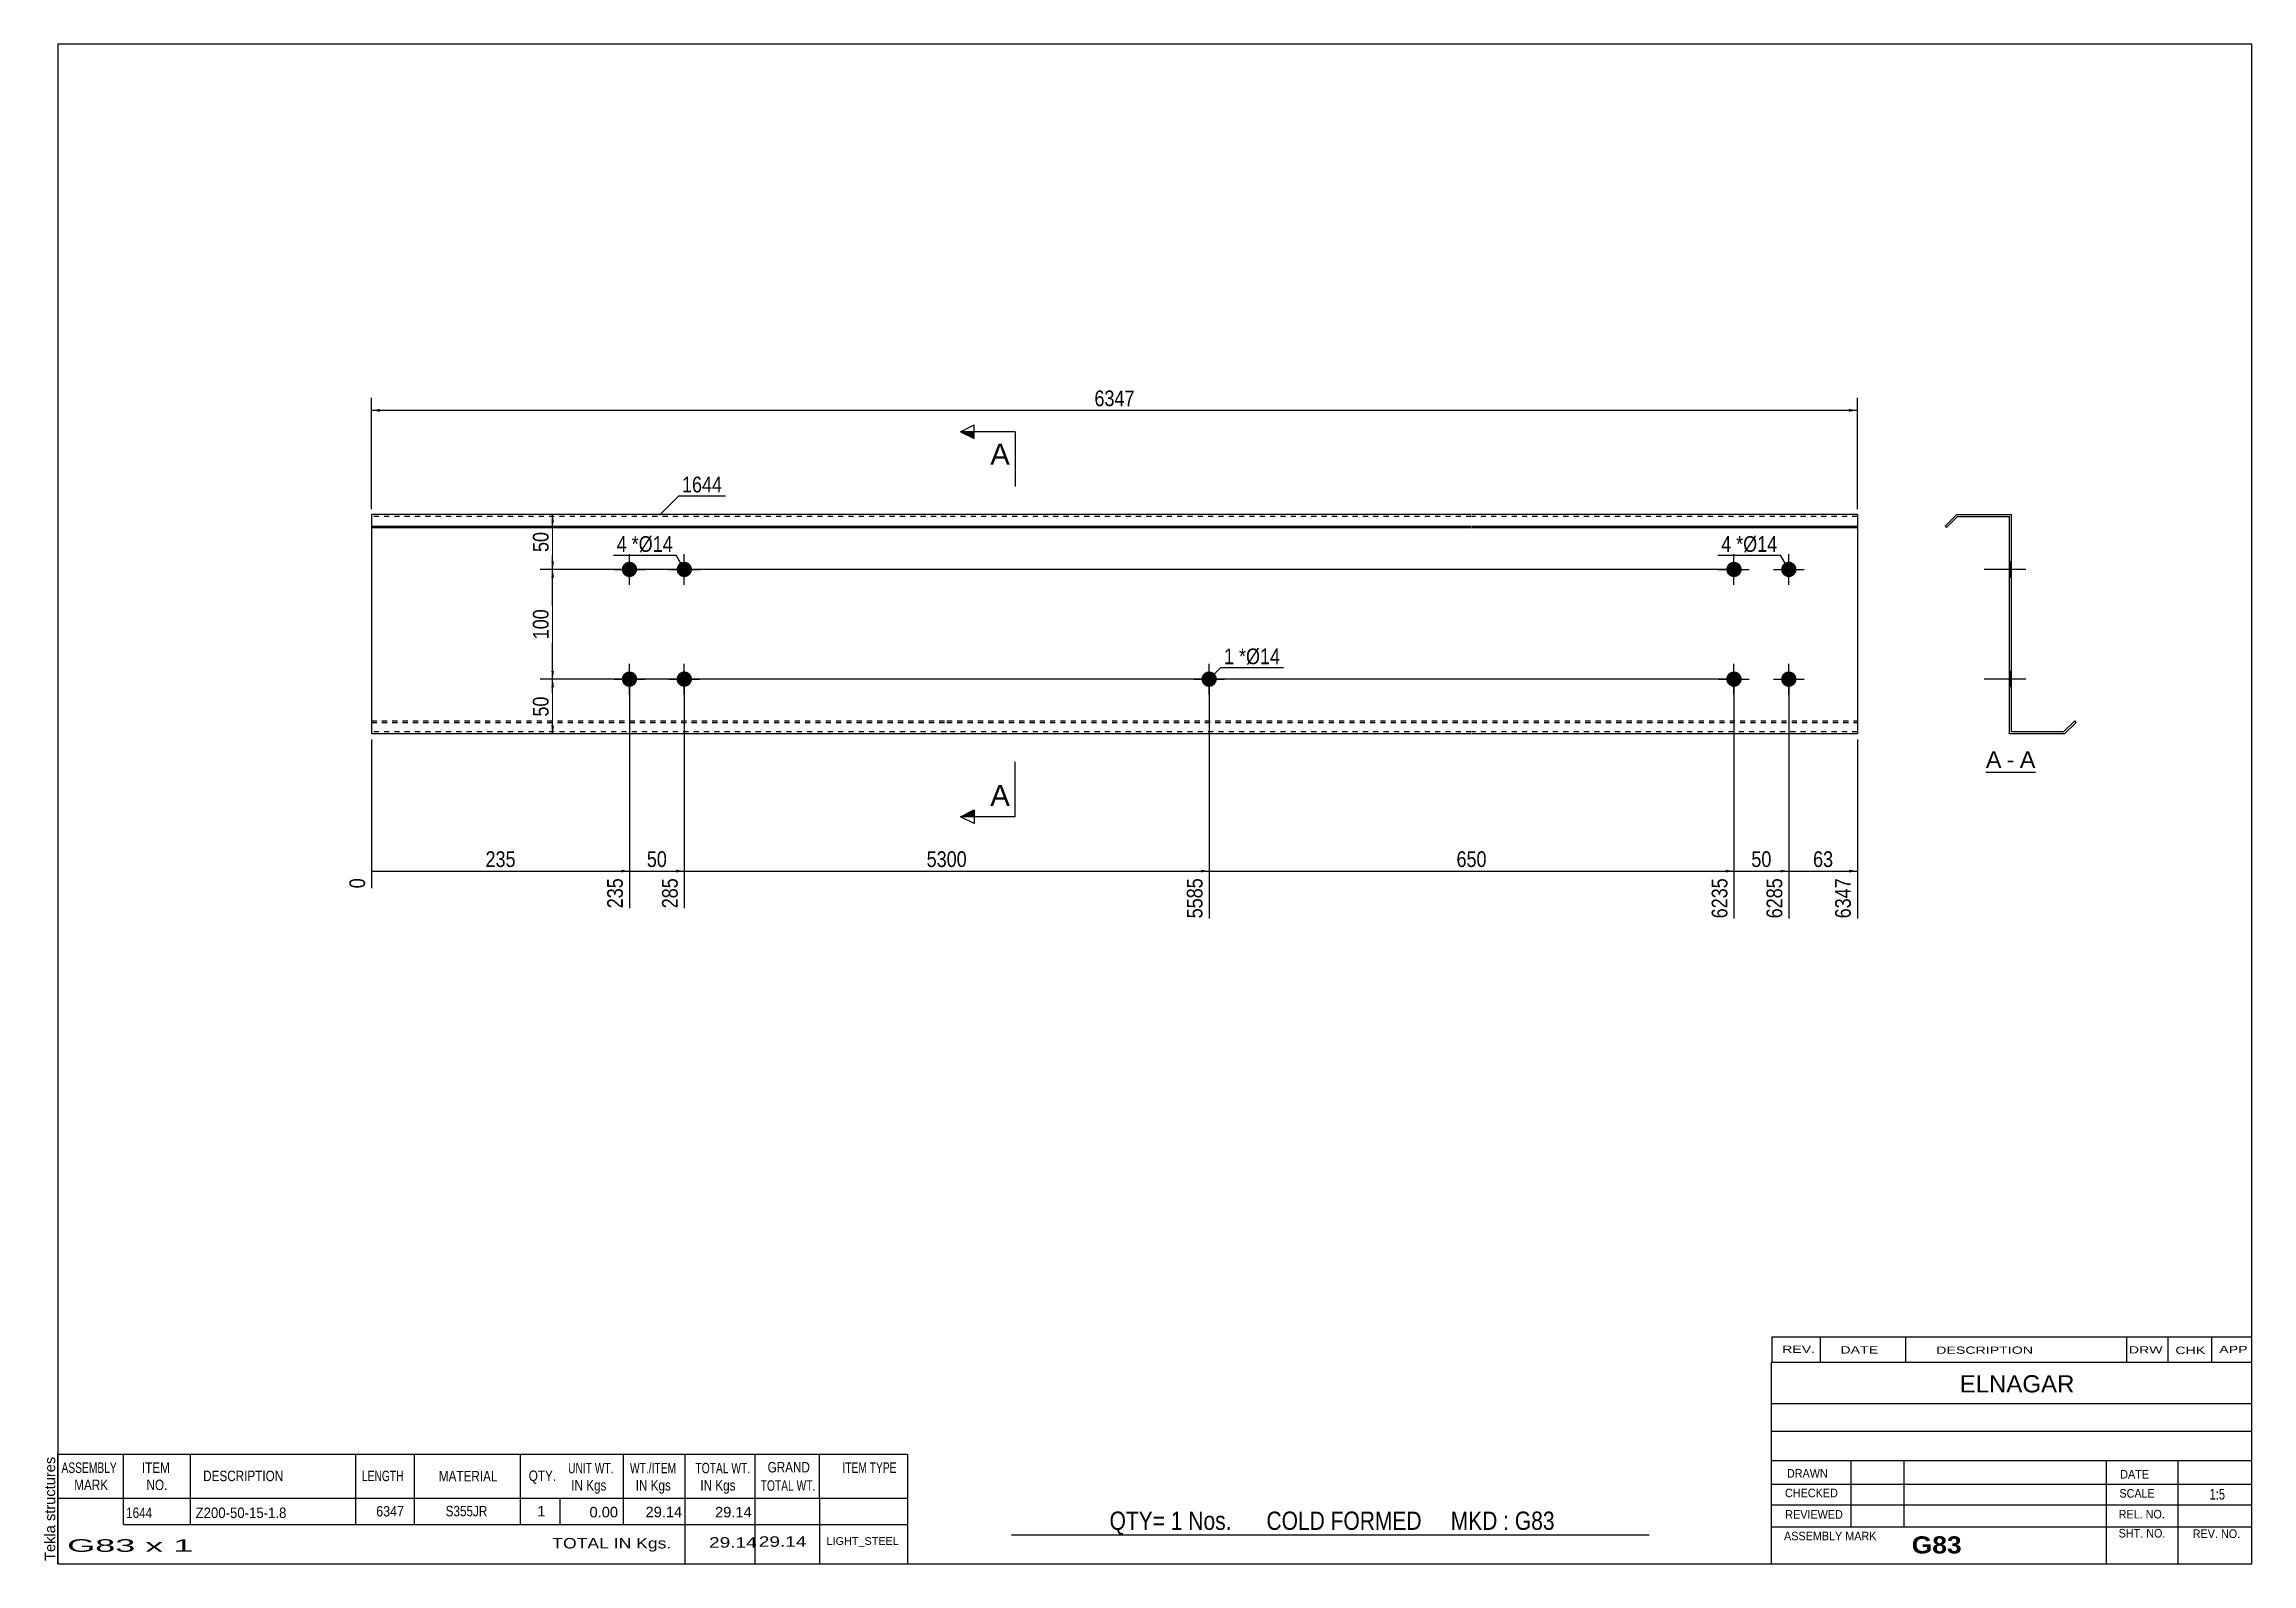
# Model space of a CAD drawing. Header units: millimetres. Extents: x -60 to 343, y -171 to 106.
import ezdxf

# ---------------------------------------------------------------- set-up
doc = ezdxf.new("R2010")
doc.units = ezdxf.units.MM
doc.linetypes.add('DXK_LINE_DOT1', pattern=[1.8814, 0.9407, -0.9407])
doc.styles.add('Arial', font='ARIAL.TTF', dxfattribs={"height": 0.2})
doc.styles.add('Arial Bold', font='ARIALBD.TTF', dxfattribs={"height": 0.2})
doc.styles.add('Arial Narrow', font='ARIALN.TTF', dxfattribs={"height": 0.2})

# ---------------------------------------------------------------- blocks, each defined once
blk = doc.blocks.new('Unknown-629093292-1480')
at = {"color": 5, "linetype": 'Continuous'}
for p, q in [((342.8, 105.75), (-57.2, 105.75)), ((-57.2, 105.75), (-57.2, -171.25)), ((342.8, -171.25), (342.8, 105.75)), ((-57.2, -171.25), (342.8, -171.25))]:
    blk.add_line(p, q, dxfattribs=at)
at = {"color": 174, "linetype": 'Continuous', "style": 'Arial'}
blk.add_text('Tekla structures', height=1.9102, rotation=90, dxfattribs=at).set_placement((-57.7, -170.75))
blk = doc.blocks.new('Unknown-629093292-12 - 1226')
at = {"color": 7, "linetype": 'Continuous'}
blk.add_line((294.3, -26.95), (303.33, -26.95), dxfattribs=at)
at = {"color": 0, "linetype": 'Continuous'}
blk.add_wipeout([(297.15, -26.2), (297.15, -23), (294.3, -23), (294.3, -26.2)], dxfattribs=at)
blk.add_wipeout([(299.53, -26.2), (299.53, -23), (298.11, -23), (298.11, -26.2)], dxfattribs=at)
at = {"color": 96, "linetype": 'Continuous', "style": 'Arial'}
blk.add_text('A', height=3.06, dxfattribs=at).set_placement((294.3, -26.2))
at = {"color": 0, "linetype": 'Continuous'}
blk.add_wipeout([(303.33, -26.2), (303.33, -23), (300.49, -23), (300.49, -26.2)], dxfattribs=at)
at = {"color": 96, "linetype": 'Continuous', "style": 'Arial'}
for s, p in [('A', (300.49, -26.2)), ('-', (298.11, -26.2))]:
    blk.add_text(s, height=3.06, dxfattribs=at).set_placement(p)
blk = doc.blocks.new('Part-629093292-1218 - 1203')
at = {"color": 2, "linetype": 'Continuous'}
for p, q in [((0, 20), (0, -20)), ((104.79, 20), (0, 20)), ((0, 17.88), (104.79, 17.88)), ((0, 17.62), (104.79, 17.62)), ((200.48, 20), (104.89, 20)), ((104.89, 17.88), (200.48, 17.88)), ((104.89, 17.62), (200.48, 17.62)), ((270.88, 20), (200.58, 20)), ((200.58, 17.88), (270.88, 17.88)), ((200.58, 17.62), (270.88, 17.62)), ((270.88, 20), (270.88, -20)), ((104.79, -20), (0, -20)), ((200.48, -20), (104.89, -20)), ((270.88, -20), (200.58, -20))]:
    blk.add_line(p, q, dxfattribs=at)
at = {"color": 7, "linetype": 'DXK_LINE_DOT1'}
for p, q in [((104.79, 19.64), (0, 19.64)), ((200.48, 19.64), (104.89, 19.64)), ((270.88, 19.64), (200.58, 19.64)), ((0, -17.62), (104.79, -17.62)), ((0, -17.88), (104.79, -17.88)), ((104.79, -19.64), (0, -19.64)), ((104.89, -17.62), (200.48, -17.62)), ((104.89, -17.88), (200.48, -17.88)), ((200.48, -19.64), (104.89, -19.64)), ((200.58, -17.62), (270.88, -17.62)), ((200.58, -17.88), (270.88, -17.88)), ((270.88, -19.64), (200.58, -19.64))]:
    blk.add_line(p, q, dxfattribs=at)
blk = doc.blocks.new('Bolt-629093292-1219 - 1203')
at = {"linetype": 'Continuous'}
for points in [[(246.98, 10, -1), (249.78, 10, -1)], [(256.98, 10, -1), (259.78, 10, -1)], [(246.98, -10, -1), (249.78, -10, -1)], [(256.98, -10, -1), (259.78, -10, -1)]]:
    blk.add_hatch(color=3, dxfattribs=at).paths.add_polyline_path(points)
at = {"color": 3, "linetype": 'Continuous'}
for p, q in [((248.38, 7.2), (248.38, 12.8)), ((258.38, 7.2), (258.38, 12.8)), ((245.58, 10), (251.18, 10)), ((255.58, 10), (261.18, 10)), ((248.38, -12.8), (248.38, -7.2)), ((258.38, -12.8), (258.38, -7.2)), ((245.58, -10), (251.18, -10)), ((255.58, -10), (261.18, -10))]:
    blk.add_line(p, q, dxfattribs=at)
blk = doc.blocks.new('Bolt-629093292-1220 - 1203')
at = {"linetype": 'Continuous'}
blk.add_hatch(color=3, dxfattribs=at).paths.add_polyline_path([(151.29, -10, -1), (154.09, -10, -1)])
at = {"color": 3, "linetype": 'Continuous'}
for p, q in [((152.69, -12.8), (152.69, -7.2)), ((149.89, -10), (155.49, -10))]:
    blk.add_line(p, q, dxfattribs=at)
blk = doc.blocks.new('Bolt-629093292-1221 - 1203')
at = {"linetype": 'Continuous'}
for points in [[(45.6, 10, -1), (48.4, 10, -1)], [(55.6, 10, -1), (58.4, 10, -1)], [(45.6, -10, -1), (48.4, -10, -1)], [(55.6, -10, -1), (58.4, -10, -1)]]:
    blk.add_hatch(color=3, dxfattribs=at).paths.add_polyline_path(points)
at = {"color": 3, "linetype": 'Continuous'}
for p, q in [((47, 7.2), (47, 12.8)), ((57, 7.2), (57, 12.8)), ((44.2, 10), (49.8, 10)), ((54.2, 10), (59.8, 10)), ((47, -12.8), (47, -7.2)), ((57, -12.8), (57, -7.2)), ((44.2, -10), (49.8, -10)), ((54.2, -10), (59.8, -10))]:
    blk.add_line(p, q, dxfattribs=at)
blk = doc.blocks.new('Part-629093292-1228 - 1226')
at = {"color": 2, "linetype": 'Continuous'}
for p, q in [((289, 20), (286.88, 17.88)), ((286.88, 17.88), (287.13, 17.62)), ((287.13, 17.62), (289.15, 19.64)), ((289, 20), (299, 20)), ((289.15, 19.64), (298.64, 19.64)), ((298.64, -20), (298.64, 19.64)), ((299, -19.64), (299, 20)), ((308.64, -20), (298.64, -20)), ((308.49, -19.64), (299, -19.64)), ((308.49, -19.64), (310.5, -17.62)), ((308.64, -20), (310.76, -17.88)), ((310.76, -17.88), (310.5, -17.62))]:
    blk.add_line(p, q, dxfattribs=at)
blk = doc.blocks.new('Bolt-629093292-1229 - 1226')
at = {"linetype": 'Continuous'}
for points in [[(298.64, 11.4), (298.64, 8.6), (299, 8.6), (299, 11.4)], [(298.64, 11.4), (298.64, 8.6), (299, 8.6), (299, 11.4)], [(298.64, -8.6), (298.64, -11.4), (299, -11.4), (299, -8.6)], [(298.64, -8.6), (298.64, -11.4), (299, -11.4), (299, -8.6)]]:
    blk.add_hatch(color=3, dxfattribs=at).paths.add_polyline_path(points)
at = {"color": 3, "linetype": 'Continuous'}
for p, q in [((301.6, 10), (294, 10)), ((301.6, 10), (294, 10)), ((299, 11.4), (298.64, 11.4)), ((299, 11.4), (298.64, 11.4)), ((299, 8.6), (298.64, 8.6)), ((299, 8.6), (298.64, 8.6)), ((301.6, -10), (294, -10)), ((301.6, -10), (294, -10)), ((299, -8.6), (298.64, -8.6)), ((299, -8.6), (298.64, -8.6)), ((299, -11.4), (298.64, -11.4)), ((299, -11.4), (298.64, -11.4))]:
    blk.add_line(p, q, dxfattribs=at)
blk = doc.blocks.new('Bolt-629093292-1230 - 1226')
at = {"linetype": 'Continuous'}
blk.add_hatch(color=3, dxfattribs=at).paths.add_polyline_path([(298.64, -8.6), (298.64, -11.4), (299, -11.4), (299, -8.6)])
at = {"color": 3, "linetype": 'Continuous'}
for p, q in [((300.6, -10), (294, -10)), ((299, -8.6), (298.64, -8.6)), ((299, -11.4), (298.64, -11.4))]:
    blk.add_line(p, q, dxfattribs=at)
blk = doc.blocks.new('Bolt-629093292-1231 - 1226')
at = {"linetype": 'Continuous'}
for points in [[(298.64, 11.4), (298.64, 8.6), (299, 8.6), (299, 11.4)], [(298.64, 11.4), (298.64, 8.6), (299, 8.6), (299, 11.4)], [(298.64, -8.6), (298.64, -11.4), (299, -11.4), (299, -8.6)], [(298.64, -8.6), (298.64, -11.4), (299, -11.4), (299, -8.6)]]:
    blk.add_hatch(color=3, dxfattribs=at).paths.add_polyline_path(points)
at = {"color": 3, "linetype": 'Continuous'}
for p, q in [((301.6, 10), (294, 10)), ((301.6, 10), (294, 10)), ((299, 11.4), (298.64, 11.4)), ((299, 11.4), (298.64, 11.4)), ((299, 8.6), (298.64, 8.6)), ((299, 8.6), (298.64, 8.6)), ((301.6, -10), (294, -10)), ((301.6, -10), (294, -10)), ((299, -8.6), (298.64, -8.6)), ((299, -8.6), (298.64, -8.6)), ((299, -11.4), (298.64, -11.4)), ((299, -11.4), (298.64, -11.4))]:
    blk.add_line(p, q, dxfattribs=at)
blk = doc.blocks.new('StraightDimension-629093292-1239 - 1203')
at = {"linetype": 'Continuous'}
blk.add_hatch(color=7, dxfattribs=at).paths.add_polyline_path([(269.38, -44.75), (270.88, -45), (269.38, -45.25)])
at = {"color": 7, "linetype": 'Continuous'}
for p, q in [((258.38, -11), (258.38, -53.61)), ((270.88, -21), (270.88, -53.61)), ((258.38, -45), (270.88, -45))]:
    blk.add_line(p, q, dxfattribs=at)
at = {"color": 0}
blk.add_wipeout([(267.05, -44.85), (267.05, -40.65), (262.2, -40.65), (262.2, -44.85)], dxfattribs=at)
at = {"color": 0, "linetype": 'Continuous'}
blk.add_wipeout([(270.28, -45.7), (266.08, -45.7), (266.08, -54.21), (270.28, -54.21)], dxfattribs=at)
at = {"color": 3, "style": 'Arial Narrow'}
blk.add_text('63', height=2.863, dxfattribs=at).set_placement((262.8, -44.25))
at = {"color": 3, "linetype": 'Continuous', "style": 'Arial Narrow'}
blk.add_text('6347', height=2.863, rotation=90.0002, dxfattribs=at).set_placement((269.68, -53.61))
blk = doc.blocks.new('StraightDimension-629093292-1240 - 1203')
at = {"linetype": 'Continuous'}
blk.add_hatch(color=7, dxfattribs=at).paths.add_polyline_path([(256.88, -44.75), (258.38, -45), (256.88, -45.25)])
at = {"color": 7, "linetype": 'Continuous'}
for p, q in [((248.38, -11), (248.38, -53.61)), ((258.38, -11), (258.38, -53.61)), ((248.38, -45), (258.38, -45))]:
    blk.add_line(p, q, dxfattribs=at)
at = {"color": 0}
blk.add_wipeout([(255.8, -44.85), (255.8, -40.65), (250.95, -40.65), (250.95, -44.85)], dxfattribs=at)
at = {"color": 0, "linetype": 'Continuous'}
blk.add_wipeout([(257.78, -45.7), (253.58, -45.7), (253.58, -54.21), (257.78, -54.21)], dxfattribs=at)
at = {"color": 3, "style": 'Arial Narrow'}
blk.add_text('50', height=2.863, dxfattribs=at).set_placement((251.55, -44.25))
at = {"color": 3, "linetype": 'Continuous', "style": 'Arial Narrow'}
blk.add_text('6285', height=2.863, rotation=90.0002, dxfattribs=at).set_placement((257.18, -53.61))
blk = doc.blocks.new('StraightDimension-629093292-1241 - 1203')
at = {"linetype": 'Continuous'}
blk.add_hatch(color=7, dxfattribs=at).paths.add_polyline_path([(246.88, -44.75), (248.38, -45), (246.88, -45.25)])
at = {"color": 7, "linetype": 'Continuous'}
for p, q in [((152.69, -11), (152.69, -53.61)), ((248.38, -11), (248.38, -53.61)), ((152.69, -45), (248.38, -45))]:
    blk.add_line(p, q, dxfattribs=at)
at = {"color": 0}
blk.add_wipeout([(203.87, -44.85), (203.87, -40.65), (197.19, -40.65), (197.19, -44.85)], dxfattribs=at)
at = {"color": 0, "linetype": 'Continuous'}
blk.add_wipeout([(247.78, -45.7), (243.58, -45.7), (243.58, -54.21), (247.78, -54.21)], dxfattribs=at)
at = {"color": 3, "style": 'Arial Narrow'}
blk.add_text('650', height=2.863, dxfattribs=at).set_placement((197.79, -44.25))
at = {"color": 3, "linetype": 'Continuous', "style": 'Arial Narrow'}
blk.add_text('6235', height=2.863, rotation=90.0002, dxfattribs=at).set_placement((247.18, -53.61))
blk = doc.blocks.new('StraightDimension-629093292-1242 - 1203')
at = {"linetype": 'Continuous'}
blk.add_hatch(color=7, dxfattribs=at).paths.add_polyline_path([(151.19, -44.75), (152.69, -45), (151.19, -45.25)])
at = {"color": 7, "linetype": 'Continuous'}
for p, q in [((57, -11), (57, -51.78)), ((152.69, -11), (152.69, -53.61)), ((57, -45), (152.69, -45))]:
    blk.add_line(p, q, dxfattribs=at)
at = {"color": 0}
blk.add_wipeout([(109.1, -44.85), (109.1, -40.65), (100.59, -40.65), (100.59, -44.85)], dxfattribs=at)
at = {"color": 0, "linetype": 'Continuous'}
blk.add_wipeout([(152.09, -45.7), (147.89, -45.7), (147.89, -54.21), (152.09, -54.21)], dxfattribs=at)
at = {"color": 3, "style": 'Arial Narrow'}
blk.add_text('5300', height=2.863, dxfattribs=at).set_placement((101.19, -44.25))
at = {"color": 3, "linetype": 'Continuous', "style": 'Arial Narrow'}
blk.add_text('5585', height=2.863, rotation=90.0002, dxfattribs=at).set_placement((151.49, -53.61))
blk = doc.blocks.new('StraightDimension-629093292-1243 - 1203')
at = {"linetype": 'Continuous'}
blk.add_hatch(color=7, dxfattribs=at).paths.add_polyline_path([(55.5, -44.75), (57, -45), (55.5, -45.25)])
at = {"color": 7, "linetype": 'Continuous'}
for p, q in [((47, -11), (47, -51.78)), ((57, -11), (57, -51.78)), ((47, -45), (57, -45))]:
    blk.add_line(p, q, dxfattribs=at)
at = {"color": 0}
blk.add_wipeout([(54.43, -44.85), (54.43, -40.65), (49.57, -40.65), (49.57, -44.85)], dxfattribs=at)
at = {"color": 0, "linetype": 'Continuous'}
blk.add_wipeout([(56.4, -45.7), (52.2, -45.7), (52.2, -52.38), (56.4, -52.38)], dxfattribs=at)
at = {"color": 3, "style": 'Arial Narrow'}
blk.add_text('50', height=2.863, dxfattribs=at).set_placement((50.17, -44.25))
at = {"color": 3, "linetype": 'Continuous', "style": 'Arial Narrow'}
blk.add_text('285', height=2.863, rotation=90.0002, dxfattribs=at).set_placement((55.8, -51.78))
blk = doc.blocks.new('StraightDimension-629093292-1244 - 1203')
at = {"linetype": 'Continuous'}
blk.add_hatch(color=7, dxfattribs=at).paths.add_polyline_path([(45.5, -44.75), (47, -45), (45.5, -45.25)])
at = {"color": 7, "linetype": 'Continuous'}
for p, q in [((47, -11), (47, -51.78)), ((0, -21), (0, -48.13)), ((0, -45), (47, -45))]:
    blk.add_line(p, q, dxfattribs=at)
at = {"color": 0}
blk.add_wipeout([(26.84, -44.85), (26.84, -40.65), (20.16, -40.65), (20.16, -44.85)], dxfattribs=at)
at = {"color": 0, "linetype": 'Continuous'}
for points in [[(-0.6, -45.7), (-4.8, -45.7), (-4.8, -48.73), (-0.6, -48.73)], [(46.4, -45.7), (42.2, -45.7), (42.2, -52.38), (46.4, -52.38)]]:
    blk.add_wipeout(points, dxfattribs=at)
at = {"color": 3, "style": 'Arial Narrow'}
blk.add_text('235', height=2.863, dxfattribs=at).set_placement((20.76, -44.25))
at = {"color": 3, "linetype": 'Continuous', "style": 'Arial Narrow'}
for s, height, p in [('0', 2.86, (-1.2, -48.13)), ('235', 2.863, (45.8, -51.78))]:
    blk.add_text(s, height=height, rotation=90.0002, dxfattribs=at).set_placement(p)
blk = doc.blocks.new('StraightDimension-629093292-1264 - 1203')
at = {"linetype": 'Continuous'}
for points in [[(32.75, 18.5), (33, 20), (33.25, 18.5)], [(33.25, 11.5), (33, 10), (32.75, 11.5)]]:
    blk.add_hatch(color=7, dxfattribs=at).paths.add_polyline_path(points)
at = {"color": 7, "linetype": 'Continuous'}
for p, q in [((46, 20), (30.75, 20)), ((33, 10), (33, 20)), ((247.38, 10), (30.75, 10))]:
    blk.add_line(p, q, dxfattribs=at)
at = {"color": 0}
blk.add_wipeout([(32.85, 17.43), (28.65, 17.43), (28.65, 12.57), (32.85, 12.57)], dxfattribs=at)
at = {"color": 3, "style": 'Arial Narrow'}
blk.add_text('50', height=2.863, rotation=90.0002, dxfattribs=at).set_placement((32.25, 13.17))
blk = doc.blocks.new('StraightDimension-629093292-1265 - 1203')
at = {"linetype": 'Continuous'}
for points in [[(32.75, 8.5), (33, 10), (33.25, 8.5)], [(33.25, -8.5), (33, -10), (32.75, -8.5)]]:
    blk.add_hatch(color=7, dxfattribs=at).paths.add_polyline_path(points)
at = {"color": 7, "linetype": 'Continuous'}
for p, q in [((247.38, 10), (30.75, 10)), ((33, -10), (33, 10)), ((247.38, -10), (30.75, -10))]:
    blk.add_line(p, q, dxfattribs=at)
at = {"color": 0}
blk.add_wipeout([(32.85, 3.34), (28.65, 3.34), (28.65, -3.34), (32.85, -3.34)], dxfattribs=at)
at = {"color": 3, "style": 'Arial Narrow'}
blk.add_text('100', height=2.863, rotation=90.0002, dxfattribs=at).set_placement((32.25, -2.74))
blk = doc.blocks.new('StraightDimension-629093292-1266 - 1203')
at = {"linetype": 'Continuous'}
for points in [[(32.75, -11.5), (33, -10), (33.25, -11.5)], [(33.25, -18.5), (33, -20), (32.75, -18.5)]]:
    blk.add_hatch(color=7, dxfattribs=at).paths.add_polyline_path(points)
at = {"color": 7, "linetype": 'Continuous'}
for p, q in [((247.38, -10), (30.75, -10)), ((33, -20), (33, -10)), ((46, -20), (30.75, -20))]:
    blk.add_line(p, q, dxfattribs=at)
at = {"color": 0}
blk.add_wipeout([(32.85, -12.57), (28.65, -12.57), (28.65, -17.43), (32.85, -17.43)], dxfattribs=at)
at = {"color": 3, "style": 'Arial Narrow'}
blk.add_text('50', height=2.863, rotation=90.0002, dxfattribs=at).set_placement((32.25, -16.83))
blk = doc.blocks.new('StraightDimension-629093292-1282 - 1203')
at = {"linetype": 'Continuous'}
for points in [[(1.5, 38.75), (0, 39), (1.5, 39.25)], [(269.38, 39.25), (270.88, 39), (269.38, 38.75)]]:
    blk.add_hatch(color=7, dxfattribs=at).paths.add_polyline_path(points)
at = {"color": 7, "linetype": 'Continuous'}
for p, q in [((0, 21), (0, 41.25)), ((270.88, 21), (270.88, 41.25)), ((0, 39), (270.88, 39))]:
    blk.add_line(p, q, dxfattribs=at)
at = {"color": 0}
blk.add_wipeout([(139.69, 39.15), (139.69, 43.35), (131.18, 43.35), (131.18, 39.15)], dxfattribs=at)
at = {"color": 3, "style": 'Arial Narrow'}
blk.add_text('6347', height=2.863, dxfattribs=at).set_placement((131.78, 39.75))
blk = doc.blocks.new('CBS_BOM-629093292-1497')
at = {"color": 7, "linetype": 'Continuous'}
for p, q in [((-57.23, -159.28), (-57.23, -151.28)), ((-57.23, -151.28), (97.69, -151.28)), ((-45.23, -159.28), (-45.23, -151.28)), ((-33.04, -159.28), (-33.04, -151.28)), ((-2.88, -159.28), (-2.88, -151.28)), ((7.8, -159.28), (7.8, -151.28)), ((27.12, -159.28), (27.12, -151.28)), ((45.92, -159.28), (45.92, -151.28)), ((57.13, -159.28), (57.13, -151.28)), ((69.92, -159.28), (69.92, -151.28)), ((81.67, -159.28), (81.67, -151.28)), ((97.69, -151.29), (97.69, -159.27)), ((-57.23, -159.28), (97.69, -159.28)), ((-57.23, -164.08), (-57.23, -159.28)), ((-45.23, -164.08), (-45.23, -159.28)), ((-33.04, -164.08), (-33.04, -159.28)), ((-2.88, -164.08), (-2.88, -159.28)), ((7.8, -164.08), (7.8, -159.28)), ((27.12, -164.08), (27.12, -159.28)), ((34.38, -164.08), (34.38, -159.28)), ((45.92, -164.08), (45.92, -159.28)), ((57.13, -164.08), (57.13, -159.28)), ((69.92, -164.08), (69.92, -159.28)), ((81.69, -164.08), (81.69, -159.28)), ((97.69, -159.28), (97.69, -164.08)), ((-57.23, -171.28), (-57.23, -164.1)), ((-45.23, -164.08), (97.69, -164.08)), ((57.13, -171.28), (57.13, -164.1)), ((69.92, -171.28), (69.92, -164.1)), ((81.73, -171.28), (81.73, -164.1)), ((97.69, -164.08), (97.69, -171.28)), ((-57.23, -171.28), (97.69, -171.28))]:
    blk.add_line(p, q, dxfattribs=at)
at = {"color": 3, "linetype": 'Continuous', "style": 'Arial'}
for s, height, width, p in [('ASSEMBLY', 1.91, 0.7, (-56.55, -154.71)), ('ITEM', 1.91, 0.8, (-41.9, -154.71)), ('UNIT WT.', 1.91, 0.7, (35.81, -154.78)), ('WT./ITEM', 1.91, 0.7, (47.1, -154.78)), ('TOTAL WT.', 1.91, 0.7, (59.04, -154.78)), ('GRAND', 1.91, 0.8, (72.19, -154.62)), ('ITEM TYPE', 1.91, 0.7, (85.83, -154.7)), ('MARK', 1.91, 0.8, (-54.23, -157.84)), ('NO.', 1.91, 0.8, (-41.05, -157.84)), ('DESCRIPTION', 1.9102, 0.8, (-30.72, -156.21)), ('LENGTH', 1.91, 0.7, (-1.77, -156.21)), ('MATERIAL', 1.91, 0.8, (12.25, -156.26)), ('QTY.', 1.91, 0.8, (28.64, -156.18)), ('IN Kgs', 1.91, 0.8, (36.39, -157.92)), ('IN Kgs', 1.91, 0.8, (48.14, -157.92)), ('IN Kgs', 1.91, 0.8, (59.93, -157.92)), ('TOTAL WT.', 1.91, 0.7, (70.93, -157.96))]:
    blk.add_text(s, height=height, dxfattribs=dict(at, width=width)).set_placement(p)
at = {"color": 7, "linetype": 'Continuous', "style": 'Arial'}
for s, height, width, p in [('1644', 1.91, 0.8, (-44.77, -162.93)), ('Z200-50-15-1.8', 1.9102, 0.9, (-32.1, -162.93)), ('6347', 1.91, 0.85, (0.84, -162.65)), ('S355JR', 1.91, 0.8, (13.49, -162.62))]:
    blk.add_text(s, height=height, dxfattribs=dict(at, width=width)).set_placement(p)
for s, p in [('1', (30.21, -162.62)), ('0.00', (39.72, -162.81)), ('29.14', (49.94, -162.78)), ('29.14', (62.61, -162.81))]:
    blk.add_text(s, height=1.91, dxfattribs=at).set_placement(p)
at = {"color": 6, "linetype": 'Continuous', "style": 'Arial'}
for s, height, width, p in [('G83 x 1', 2.292, 2.05, (-55.51, -169.09)), ('TOTAL IN Kgs.', 1.9102, 1.2, (32.93, -168.48)), ('29.14', 1.91, 1.3, (61.52, -168.33)), ('29.14', 1.91, 1.3, (70.59, -168.17))]:
    blk.add_text(s, height=height, dxfattribs=dict(at, width=width)).set_placement(p)
blk.add_text('LIGHT_STEEL', height=1.4135, dxfattribs=at).set_placement((82.94, -167.83))
blk = doc.blocks.new('CBS_CALLOFF-629093292-1498')
at = {"color": 7, "linetype": 'Continuous'}
blk.add_line((116.68, -165.98), (232.91, -166), dxfattribs=at)
at = {"color": 3, "linetype": 'Continuous', "style": 'Arial Narrow'}
blk.add_text('QTY= 1 Nos.      COLD FORMED     MKD : G83', height=3.3405, dxfattribs=at).set_placement((134.54, -165.09))
blk = doc.blocks.new('CBS_NAME_BLOG-629093292-1499')
at = {"color": 7, "linetype": 'Continuous'}
for p, q in [((255.21, -134.5), (342.73, -134.5)), ((255.21, -171.21), (255.21, -134.5)), ((255.21, -142.04), (342.73, -142.04)), ((255.28, -147.09), (342.8, -147.09)), ((255.21, -152.46), (342.73, -152.46)), ((269.73, -164.57), (269.73, -152.47)), ((279.42, -164.54), (279.42, -152.47)), ((316.33, -171.21), (316.33, -152.48)), ((329.38, -171.21), (329.38, -152.47)), ((255.22, -156.76), (342.8, -156.74)), ((255.21, -160.51), (342.73, -160.51)), ((255.21, -164.55), (342.73, -164.55)), ((255.21, -171.25), (342.8, -171.25))]:
    blk.add_line(p, q, dxfattribs=at)
at = {"color": 3, "linetype": 'Continuous', "style": 'Arial'}
blk.add_text('ELNAGAR', height=3.133, dxfattribs=at).set_placement((289.53, -140.03))
at = {"color": 3, "linetype": 'Continuous'}
for s, height, style, width, p in [('DRAWN', 1.566, 'Arial', 0.9, (258.04, -155.57)), ('DATE', 1.566, 'Arial', 0.9, (318.8, -155.73)), ('CHECKED', 1.566, 'Arial', 0.9, (257.69, -159.14)), ('SCALE', 1.566, 'Arial', 0.9, (318.65, -159.21)), ('1:5', 1.957, 'Arial Narrow', 0.9, (335.1, -159.57)), ('REVIEWED', 1.566, 'Arial', 0.9, (257.73, -163.06)), ('SHT. NO.', 1.566, 'Arial', 0.9, (318.51, -166.48)), ('REL. NO.', 1.566, 'Arial', 0.9, (318.51, -163.01)), ('REV. NO.', 1.566, 'Arial', 0.9, (332.03, -166.57)), ('ASSEMBLY MARK', 1.5663, 'Arial', 0.9, (257.51, -166.99)), ('G83', 3.131, 'Arial Bold', 1.1, (280.79, -169.39))]:
    blk.add_text(s, height=height, dxfattribs=dict(at, style=style, width=width)).set_placement(p)
blk = doc.blocks.new('CBS_REVISION-629093292-1500')
at = {"color": 7, "linetype": 'Continuous'}
for p, q in [((255.29, -129.87), (342.79, -129.87)), ((255.29, -129.87), (255.29, -134.5)), ((264.09, -129.87), (264.09, -134.5)), ((279.68, -129.87), (279.68, -134.44)), ((319.94, -129.87), (319.94, -134.5)), ((327.48, -129.87), (327.48, -134.5)), ((335.43, -129.87), (335.43, -134.5)), ((255.29, -134.5), (342.79, -134.5))]:
    blk.add_line(p, q, dxfattribs=at)
at = {"color": 7, "style": 'Arial Narrow', "width": 1.7}
for s, height, p in [('REV.', 1.326, (257.15, -132.82)), ('DATE', 1.326, (267.78, -132.94)), ('DESCRIPTION', 1.3257, (285.26, -132.99)), ('DRW', 1.326, (320.37, -132.93)), ('CHK', 1.326, (328.86, -133.02)), ('APP', 1.326, (336.86, -132.87))]:
    blk.add_text(s, height=height, dxfattribs=at).set_placement(p)
blk = doc.blocks.new('Mark-629093292-1294 - 1203')
at = {"color": 0}
blk.add_wipeout([(247.88, 13.2), (247.88, 16.2), (246.06, 16.2), (246.06, 13.2)], dxfattribs=at)
blk.add_wipeout([(247.88, 13.2), (247.88, 16.2), (246.06, 16.2), (246.06, 13.2)], dxfattribs=at)
blk.add_wipeout([(250.06, 13.2), (250.06, 16.2), (248.78, 16.2), (248.78, 13.2)], dxfattribs=at)
blk.add_wipeout([(250.06, 13.2), (250.06, 16.2), (248.78, 16.2), (248.78, 13.2)], dxfattribs=at)
at = {"color": 3, "style": 'Arial Narrow'}
blk.add_text('4', height=2.86, dxfattribs=at).set_placement((246.06, 13.2))
at = {"color": 0}
blk.add_wipeout([(256.28, 13.2), (256.28, 16.2), (250.06, 16.2), (250.06, 13.2)], dxfattribs=at)
blk.add_wipeout([(256.28, 13.2), (256.28, 16.2), (250.06, 16.2), (250.06, 13.2)], dxfattribs=at)
at = {"color": 7, "linetype": 'Continuous'}
for p in [(245.46, 12.6), (258.38, 10)]:
    blk.add_line(p, (256.88, 12.6), dxfattribs=at)
at = {"color": 3, "style": 'Arial Narrow'}
for s, height, p in [('Ø14', 2.863, (250.06, 13.2)), ('*', 2.86, (248.78, 13.2))]:
    blk.add_text(s, height=height, dxfattribs=at).set_placement(p)
blk = doc.blocks.new('SectionMark-629093292-1237 - 1203')
at = {"linetype": 'Continuous'}
for points in [[(109.85, 35.1), (109.85, 33.85), (107.35, 35.1)], [(109.85, -33.85), (109.85, -35.1), (107.35, -35.1)]]:
    blk.add_hatch(color=30, dxfattribs=at).paths.add_polyline_path(points)
at = {"color": 30, "linetype": 'Continuous'}
for p, q in [((107.35, 35.1), (109.85, 36.35)), ((109.85, 33.85), (109.85, 36.35)), ((107.35, 35.1), (109.85, 33.85)), ((107.35, -35.1), (109.85, -33.85)), ((109.85, -36.35), (107.35, -35.1)), ((109.85, -33.85), (109.85, -36.35))]:
    blk.add_line(p, q, dxfattribs=at)
at = {"color": 0, "linetype": 'Continuous'}
for points in [[(116.35, 29.1), (116.35, 33.1), (112.79, 33.1), (112.79, 29.1)], [(116.35, -33.1), (116.35, -29.1), (112.79, -29.1), (112.79, -33.1)]]:
    blk.add_wipeout(points, dxfattribs=at)
at = {"color": 30, "linetype": 'Continuous'}
for p, q in [((117.35, 35.1), (107.35, 35.1)), ((117.35, 35.1), (117.35, 25.1)), ((117.35, -35.1), (117.35, -25.1)), ((117.35, -35.1), (107.35, -35.1))]:
    blk.add_line(p, q, dxfattribs=at)
at = {"color": 96, "linetype": 'Continuous', "style": 'Arial'}
for p in [(112.79, 29.1), (112.79, -33.1)]:
    blk.add_text('A', height=3.82, dxfattribs=at).set_placement(p)
blk = doc.blocks.new('Mark-629093292-1285 - 1203')
at = {"color": 0}
blk.add_wipeout([(63.89, 24.04), (63.89, 27.04), (56.58, 27.04), (56.58, 24.04)], dxfattribs=at)
blk.add_wipeout([(63.89, 24.04), (63.89, 27.04), (56.58, 27.04), (56.58, 24.04)], dxfattribs=at)
at = {"color": 7, "linetype": 'Continuous'}
for p, q in [((52.45, 19.9), (55.98, 23.44)), ((55.98, 23.44), (64.49, 23.44))]:
    blk.add_line(p, q, dxfattribs=at)
at = {"color": 3, "style": 'Arial Narrow'}
blk.add_text('1644', height=2.863, dxfattribs=at).set_placement((56.58, 24.04))
blk = doc.blocks.new('Mark-629093292-1295 - 1203')
at = {"color": 0}
blk.add_wipeout([(157.24, -7.28), (157.24, -4.28), (155.41, -4.28), (155.41, -7.28)], dxfattribs=at)
blk.add_wipeout([(157.24, -7.28), (157.24, -4.28), (155.41, -4.28), (155.41, -7.28)], dxfattribs=at)
at = {"color": 7, "linetype": 'Continuous'}
blk.add_line((152.69, -10), (154.81, -7.88), dxfattribs=at)
at = {"color": 0}
blk.add_wipeout([(159.41, -7.28), (159.41, -4.28), (158.14, -4.28), (158.14, -7.28)], dxfattribs=at)
blk.add_wipeout([(159.41, -7.28), (159.41, -4.28), (158.14, -4.28), (158.14, -7.28)], dxfattribs=at)
at = {"color": 3, "style": 'Arial Narrow'}
blk.add_text('1', height=2.86, dxfattribs=at).set_placement((155.41, -7.28))
at = {"color": 0}
blk.add_wipeout([(165.63, -7.28), (165.63, -4.28), (159.41, -4.28), (159.41, -7.28)], dxfattribs=at)
blk.add_wipeout([(165.63, -7.28), (165.63, -4.28), (159.41, -4.28), (159.41, -7.28)], dxfattribs=at)
at = {"color": 7, "linetype": 'Continuous'}
blk.add_line((154.81, -7.88), (166.23, -7.88), dxfattribs=at)
at = {"color": 3, "style": 'Arial Narrow'}
for s, height, p in [('*', 2.86, (158.14, -7.28)), ('Ø14', 2.863, (159.41, -7.28))]:
    blk.add_text(s, height=height, dxfattribs=at).set_placement(p)
blk = doc.blocks.new('Mark-629093292-1296 - 1203')
at = {"color": 0}
blk.add_wipeout([(46.51, 13.2), (46.51, 16.2), (44.68, 16.2), (44.68, 13.2)], dxfattribs=at)
blk.add_wipeout([(46.51, 13.2), (46.51, 16.2), (44.68, 16.2), (44.68, 13.2)], dxfattribs=at)
blk.add_wipeout([(48.69, 13.2), (48.69, 16.2), (47.41, 16.2), (47.41, 13.2)], dxfattribs=at)
blk.add_wipeout([(48.69, 13.2), (48.69, 16.2), (47.41, 16.2), (47.41, 13.2)], dxfattribs=at)
at = {"color": 3, "style": 'Arial Narrow'}
blk.add_text('4', height=2.86, dxfattribs=at).set_placement((44.68, 13.2))
at = {"color": 0}
blk.add_wipeout([(54.9, 13.2), (54.9, 16.2), (48.69, 16.2), (48.69, 13.2)], dxfattribs=at)
blk.add_wipeout([(54.9, 13.2), (54.9, 16.2), (48.69, 16.2), (48.69, 13.2)], dxfattribs=at)
at = {"color": 7, "linetype": 'Continuous'}
for p in [(44.08, 12.6), (57, 10)]:
    blk.add_line(p, (55.5, 12.6), dxfattribs=at)
at = {"color": 3, "style": 'Arial Narrow'}
for s, height, p in [('Ø14', 2.863, (48.69, 13.2)), ('*', 2.86, (47.41, 13.2))]:
    blk.add_text(s, height=height, dxfattribs=at).set_placement(p)

msp = doc.modelspace()

# ---------------------------------------------------------------- block references
for name in ['Unknown-629093292-1480', 'Part-629093292-1218 - 1203', 'Part-629093292-1228 - 1226', 'Bolt-629093292-1221 - 1203', 'Bolt-629093292-1219 - 1203', 'Bolt-629093292-1229 - 1226', 'Bolt-629093292-1231 - 1226', 'Bolt-629093292-1220 - 1203', 'Bolt-629093292-1230 - 1226', 'CBS_REVISION-629093292-1500', 'CBS_NAME_BLOG-629093292-1499', 'CBS_BOM-629093292-1497', 'CBS_CALLOFF-629093292-1498']:
    msp.add_blockref(name, (0, 0))

# ---------------------------------------------------------------- next in the draw order: block references
for name in ['StraightDimension-629093292-1264 - 1203', 'StraightDimension-629093292-1239 - 1203', 'Unknown-629093292-12 - 1226']:
    msp.add_blockref(name, (0, 0))

# ---------------------------------------------------------------- next in the draw order: block references
for name in ['StraightDimension-629093292-1282 - 1203', 'StraightDimension-629093292-1240 - 1203']:
    msp.add_blockref(name, (0, 0))

# ---------------------------------------------------------------- next in the draw order: block references
for name in ['Mark-629093292-1285 - 1203', 'StraightDimension-629093292-1241 - 1203']:
    msp.add_blockref(name, (0, 0))

# ---------------------------------------------------------------- next in the draw order: block references
msp.add_blockref('StraightDimension-629093292-1242 - 1203', (0, 0))

# ---------------------------------------------------------------- next in the draw order: block references
msp.add_blockref('StraightDimension-629093292-1243 - 1203', (0, 0))

# ---------------------------------------------------------------- next in the draw order: block references
msp.add_blockref('StraightDimension-629093292-1244 - 1203', (0, 0))

# ---------------------------------------------------------------- next in the draw order: block references
msp.add_blockref('StraightDimension-629093292-1265 - 1203', (0, 0))

# ---------------------------------------------------------------- next in the draw order: block references
for name in ['Mark-629093292-1296 - 1203', 'Mark-629093292-1294 - 1203', 'StraightDimension-629093292-1266 - 1203']:
    msp.add_blockref(name, (0, 0))

# ---------------------------------------------------------------- next in the draw order: block references
for name in ['SectionMark-629093292-1237 - 1203', 'Mark-629093292-1295 - 1203']:
    msp.add_blockref(name, (0, 0))

doc.saveas('drawing.dxf')
